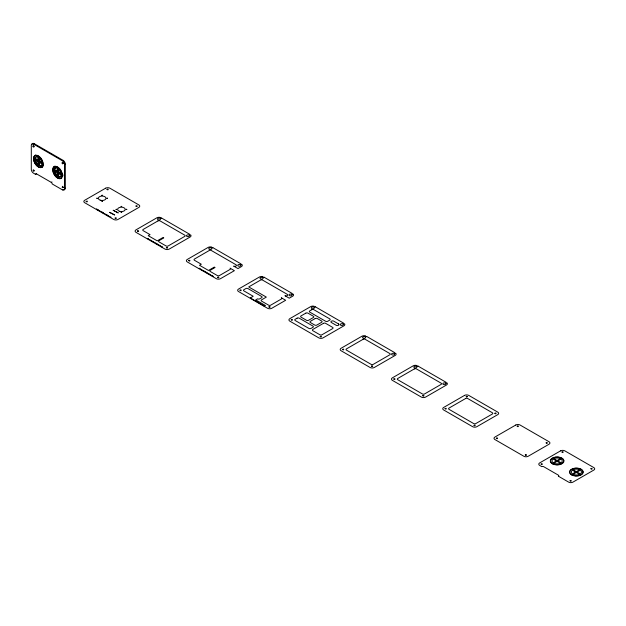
<?xml version="1.0" encoding="UTF-8"?>
<svg xmlns="http://www.w3.org/2000/svg" width="626" height="626" viewBox="0 0 626 626"><rect width="100%" height="100%" fill="white"/><g stroke="black" fill="none" stroke-linecap="round" stroke-linejoin="round"><path stroke-width="0.94" d="M34.766 158.941L35.486 158.527L38.632 160.35L37.912 160.765L34.766 158.941L34.837 158.323A5.086 2.934 60 0 1 37.38 156.86L38.671 156.688M35.486 158.527L35.557 157.909A5.086 2.934 60 0 1 37.231 156.359M54 170.053L54.079 169.435A5.086 2.934 60 0 1 56.622 167.964L57.193 168.206L57.193 171.845L54 170.053L54.798 169.02A5.086 2.934 60 0 1 57.342 167.549M62.608 162.4L63.508 163.519M61.105 174.983L61.027 175.593A5.086 2.934 60 0 1 58.484 177.064L57.913 176.822L57.913 173.183L61.105 174.983L61.817 174.568M33.71 145.568L34.18 146.766M37.912 160.765L37.951 157.103M36.363 173.715A1.268 0.736 60 0 0 36.331 173.965L35.619 174.388L33.46 173.136A3.052 1.761 60 0 1 31.3 169.403L31.3 145.318A3.052 1.761 60 0 1 33.46 144.066L34.18 143.651L63.124 160.366A3.052 1.761 60 0 1 65.284 164.106L65.284 188.191A3.052 1.761 60 0 1 63.406 189.576M35.557 160.06A5.086 2.934 60 0 0 38.1 164.466L38.671 164.881L37.951 165.295L37.38 164.881A5.086 2.934 60 0 1 34.837 160.475L34.766 159.771L37.912 161.594L39.391 160.741L39.391 157.103M37.951 165.295L37.951 161.657L39.43 160.804L42.584 162.627L41.864 163.042L38.71 161.218L38.671 157.517L39.242 157.932A5.086 2.934 60 0 1 41.785 162.337L41.864 163.042M38.671 162.071L39.43 161.633L39.391 165.295L38.671 165.71L38.71 162.056L41.864 163.871L41.785 164.489A5.086 2.934 60 0 1 39.242 165.953L38.671 165.71M33.46 144.066L62.404 160.78L63.124 160.366M35.619 174.388A1.268 0.736 60 0 1 36.511 173.864L51.262 182.377A1.268 0.736 60 0 1 52.161 183.934L62.404 189.85A3.052 1.761 60 0 0 64.564 188.606L64.564 164.521L65.284 164.106M54 170.882L57.154 172.698L57.193 176.407L56.622 175.992A5.086 2.934 60 0 1 54.079 171.587L54 170.882L54.72 170.468L54.798 171.172A5.086 2.934 60 0 0 57.342 175.577M57.936 172.299L58.672 171.915L61.817 173.731L61.105 174.145L57.952 172.33L57.913 168.629L58.484 169.043A5.086 2.934 60 0 1 61.027 173.449L61.105 174.145M57.913 176.822L59.204 176.649A5.086 2.934 60 0 0 60.816 176.509M51.262 182.377L51.981 181.963M62.404 189.85L63.124 189.435M64.564 188.606L65.284 188.191M62.858 186.251C63.265 189.944 60.62 185.304 63.508 187.604M39.391 165.295L39.962 165.538A5.086 2.934 60 0 0 41.574 165.397M54.72 169.638L57.083 171M34.18 170.851L33.64 169.92M62.788 163.057C60.73 161.438 63.249 165.6 62.749 163.081M58.672 171.915L58.633 169.122M33.843 170.429C34.211 173.019 31.863 168.762 33.796 170.452M58.633 172.768L58.633 176.407M62.404 160.78A3.052 1.761 60 0 1 64.564 164.521M32.09 144.301A3.052 1.761 60 0 1 34.18 143.651M42.466 166.939A6.863 3.967 60 0 1 40.291 167.134M34.344 156.836A6.863 3.967 60 0 1 35.596 155.045M61.708 178.05A6.863 3.967 60 0 1 59.533 178.238M53.586 167.94A6.863 3.967 60 0 1 54.838 166.156M61.747 175.178A5.086 2.934 60 0 1 61.387 175.976M53.758 168.097A6.612 3.819 60 0 1 54.227 167.064M62.944 174.803A6.612 3.819 60 0 1 62.788 176.102M43.546 164.998A6.612 3.819 60 0 1 40.244 166.907M494.853 413.301C496.16 415.03 496.848 411.892 494.853 413.301M32.935 146.101C33.35 148.761 34.782 145.514 32.935 146.101M467.411 396.641C465.838 398.269 465.642 395.108 467.411 396.641M86.153 201.384C87.264 203.16 88.282 200.07 86.153 201.384M96.803 198.231L97.374 198.278L96.803 198.231M96.529 209.139L97.03 209.178L96.561 209.1M97.789 209.866L98.29 209.906L97.789 209.866M101.889 195.296L102.468 195.335L101.889 195.296M99.049 210.594L99.55 210.633L99.072 210.555M101.889 201.173L102.468 201.212L101.889 201.173M100.309 211.322L100.802 211.392L100.371 211.252M101.569 212.042L102.069 212.081L101.569 212.042M107.007 189.342C108.126 191.118 109.143 188.027 107.007 189.342M102.828 212.77L103.329 212.809L102.828 212.77M106.976 198.231L107.555 198.278L106.976 198.231M104.08 213.497L104.581 213.536L104.08 213.497M105.34 214.225L105.841 214.264L105.371 214.194M106.6 214.953L107.101 214.992L106.6 214.953M107.86 215.68L108.361 215.72L107.883 215.641M109.628 212.386L114.675 214.992L109.667 212.339M109.12 216.408L109.613 216.479L109.182 216.338M110.379 217.136L110.88 217.167L110.379 217.136M113.22 210.313L118.275 212.918L113.259 210.258M116.045 209.342L116.616 209.381L116.045 209.342M115.098 218.098C116.217 219.875 117.234 216.784 115.098 218.098M121.131 206.4L121.702 206.447L121.131 206.4M121.131 212.277L121.702 212.324L121.131 212.277M126.217 209.342L126.796 209.381L126.217 209.342M135.959 206.056C137.071 207.832 138.088 204.741 135.959 206.056M137.423 230.978C138.534 232.762 139.551 229.672 137.423 230.978M147.806 238.741L148.307 238.78L147.806 238.741M149.066 239.468L149.559 239.508L149.09 239.429M150.318 240.196L150.819 240.235L150.318 240.196M151.578 240.924L152.079 240.955L151.609 240.885M152.838 241.644L153.339 241.683L152.838 241.644M154.098 242.372L154.599 242.411L154.098 242.372M155.358 243.099L155.858 243.138L155.358 243.099M156.617 243.827L157.118 243.866L156.617 243.827M157.877 244.555L158.37 244.594L157.901 244.516M159.129 245.282L159.63 245.322L159.129 245.282M160.389 246.01L160.89 246.049L160.42 245.971M161.649 246.738L162.15 246.769L161.649 246.738M166.375 247.693C167.486 249.477 168.504 246.386 166.375 247.693M188.692 260.58C189.811 262.364 190.828 259.274 188.692 260.58M199.076 268.343L199.577 268.382L199.076 268.343M200.336 269.07L200.836 269.11L200.359 269.031M201.595 269.798L202.096 269.837L201.619 269.759M202.855 270.526L203.356 270.557L202.855 270.526M204.115 271.246L204.608 271.285L204.139 271.214M205.367 271.974L205.868 272.013L205.367 271.974M206.627 272.701L207.128 272.74L206.627 272.701M207.887 273.429L208.388 273.468L207.887 273.429M209.147 274.157L209.647 274.196L209.17 274.118M210.406 274.884L210.907 274.924L210.43 274.845M211.666 275.612L212.167 275.643L211.666 275.612M212.926 276.34L213.419 276.371L212.95 276.301M217.645 277.295C218.756 279.079 219.781 275.988 217.645 277.295M239.969 290.182C241.08 291.966 242.098 288.876 239.969 290.182M250.345 297.945L264.258 306.083L265.518 305.558L255.721 299.901L257.607 298.813A1.526 0.884 0 0 0 259.767 298.813L261.652 297.726A1.526 0.884 0 0 0 261.652 296.474L247.99 288.586A1.526 0.884 0 0 0 245.83 288.586L243.944 289.674A1.526 0.884 0 0 0 243.944 290.926L253.201 296.27L250.345 297.945M268.922 306.897C270.033 308.681 271.05 305.59 268.922 306.897M291.239 319.784C292.35 321.568 293.375 318.477 291.239 319.784M320.191 336.498C321.302 338.283 322.32 335.192 320.191 336.498M342.516 349.386C343.627 351.17 344.644 348.079 342.516 349.386M371.461 366.1C372.58 367.885 373.597 364.794 371.461 366.1M393.785 378.988C394.896 380.772 395.914 377.681 393.785 378.988M422.738 395.702C423.849 397.487 424.866 394.396 422.738 395.702M445.055 408.59C446.174 410.374 447.191 407.283 445.055 408.59M474.007 425.304C475.118 427.088 476.136 423.998 474.007 425.304M496.332 438.192C497.443 439.976 498.46 436.885 496.332 438.192M517.186 426.149C518.305 427.934 519.322 424.843 517.186 426.149M525.277 454.906C526.396 456.69 527.413 453.6 525.277 454.906M541.107 464.046C542.218 465.83 543.235 462.731 541.107 464.046M546.138 442.864C547.249 444.648 548.266 441.557 546.138 442.864M556.365 460.916L553.212 462.778L552.719 462.411A5.086 2.934 0 0 1 552.719 459.468L553.212 459.101L556.365 460.916M557.883 460.939L561.029 462.778L561.53 462.411A5.086 2.934 0 0 0 561.53 459.468L561.029 459.101L557.883 460.939M561.96 452.003C563.071 453.787 564.096 450.689 561.96 452.003M570.051 480.76C571.17 482.544 572.187 479.446 570.051 480.76M575.607 472.027L572.454 473.89L571.961 473.514A5.086 2.934 0 0 1 571.961 470.58L572.454 470.204L575.607 472.027M577.125 472.051L580.271 473.89L580.772 473.514A5.086 2.934 0 0 0 580.772 470.58L580.271 470.204L577.125 472.051M590.913 468.717C592.024 470.502 593.041 467.403 590.913 468.717M161.539 218.012L160.397 218.677A1.526 0.884 0 0 1 159.247 219.922A1.526 0.884 0 0 1 157.509 218.928A1.526 0.884 0 0 1 159.669 218.255L160.452 217.496A3.052 1.761 0 0 0 156.86 217.809L135.999 229.852A3.052 1.761 0 0 0 135.999 232.34L164.951 249.054A3.052 1.761 0 0 0 169.27 249.054L190.124 237.011A3.052 1.761 0 0 0 190.664 234.938L189.349 235.392A1.526 0.884 0 0 1 188.191 236.636A1.526 0.884 0 0 1 186.462 235.642A1.526 0.884 0 0 1 188.622 234.969L189.764 234.312L161.539 218.012M212.809 247.614L211.666 248.279A1.526 0.884 0 0 1 210.516 249.524A1.526 0.884 0 0 1 208.779 248.522A1.526 0.884 0 0 1 210.946 247.857L211.729 247.098A3.052 1.761 0 0 0 208.129 247.411L187.276 259.454A3.052 1.761 0 0 0 187.276 261.942L216.228 278.656A3.052 1.761 0 0 0 220.54 278.656L234.382 270.667L230.071 268.171A1.526 0.884 0 0 1 230.071 269.415L219.46 275.542A1.526 0.884 0 0 1 217.3 275.542L210.289 271.496A1.526 0.884 0 0 1 210.289 270.252L215.054 267.498L214.335 267.083L208.489 270.455L199.498 265.267L201.298 264.227L194.467 260.283A1.526 0.884 0 0 1 194.467 259.039L209.209 250.525A1.526 0.884 0 0 1 211.369 250.525L236.002 264.743A1.526 0.884 0 0 1 236.135 265.909A3.466 2.003 0 0 1 235.673 266.175A1.526 0.884 0 0 1 233.67 266.097L237.982 268.585L241.401 266.613A3.052 1.761 0 0 0 241.933 264.54L240.619 264.994A1.526 0.884 0 0 1 239.468 266.238A1.526 0.884 0 0 1 237.731 265.236A1.526 0.884 0 0 1 239.899 264.571L241.041 263.914L212.809 247.614M264.078 277.216L262.943 277.881A1.526 0.884 0 0 1 261.785 279.126A1.526 0.884 0 0 1 260.056 278.124A1.526 0.884 0 0 1 262.216 277.459L262.998 276.7A3.052 1.761 0 0 0 259.407 277.013L238.545 289.055A3.052 1.761 0 0 0 238.545 291.544L267.498 308.258A3.052 1.761 0 0 0 271.809 308.258L285.659 300.269L281.34 297.773A1.526 0.884 0 0 1 281.34 299.017L270.737 305.144A1.526 0.884 0 0 1 268.577 305.144L261.566 301.098A1.526 0.884 0 0 1 261.566 299.854L266.332 297.1L248.71 286.927L260.486 280.127A1.526 0.884 0 0 1 262.638 280.127L287.279 294.345A1.526 0.884 0 0 1 287.404 295.511A3.466 2.003 0 0 1 286.951 295.777A1.526 0.884 0 0 1 284.94 295.699L289.251 298.187L292.671 296.215A3.052 1.761 0 0 0 293.203 294.142L291.888 294.596A1.526 0.884 0 0 1 290.738 295.84A1.526 0.884 0 0 1 289.001 294.838A1.526 0.884 0 0 1 291.168 294.173L292.311 293.516L264.078 277.216M315.355 306.818L314.213 307.483A1.526 0.884 0 0 1 313.063 308.728A1.526 0.884 0 0 1 311.325 307.726A1.526 0.884 0 0 1 313.493 307.061L314.275 306.302A3.052 1.761 0 0 0 310.676 306.615L289.822 318.657A3.052 1.761 0 0 0 289.822 321.146L318.767 337.86A3.052 1.761 0 0 0 323.086 337.86L343.94 325.817A3.052 1.761 0 0 0 344.48 323.744L343.165 324.198A1.526 0.884 0 0 1 342.007 325.442A1.526 0.884 0 0 1 340.278 324.44A1.526 0.884 0 0 1 342.438 323.775L343.58 323.118L315.355 306.818M366.625 336.42L365.482 337.085A1.526 0.884 0 0 1 364.332 338.33A1.526 0.884 0 0 1 362.595 337.328A1.526 0.884 0 0 1 364.762 336.663L365.545 335.904A3.052 1.761 0 0 0 361.953 336.217L341.092 348.259A3.052 1.761 0 0 0 341.092 350.748L370.044 367.462A3.052 1.761 0 0 0 374.356 367.462L395.217 355.419A3.052 1.761 0 0 0 395.749 353.346L394.435 353.8A1.526 0.884 0 0 1 393.284 355.044A1.526 0.884 0 0 1 391.547 354.042A1.526 0.884 0 0 1 393.715 353.377L394.857 352.72L366.625 336.42M417.894 366.022L416.76 366.687A1.526 0.884 0 0 1 415.601 367.931A1.526 0.884 0 0 1 413.872 366.93A1.526 0.884 0 0 1 416.032 366.265L416.814 365.506A3.052 1.761 0 0 0 413.223 365.819L392.361 377.861A3.052 1.761 0 0 0 392.361 380.35L421.314 397.064A3.052 1.761 0 0 0 425.633 397.064L446.487 385.021A3.052 1.761 0 0 0 447.019 382.948L445.712 383.402A1.526 0.884 0 0 1 444.554 384.646A1.526 0.884 0 0 1 442.825 383.644A1.526 0.884 0 0 1 444.984 382.979L446.127 382.322L417.894 366.022M105.591 188.207L84.729 200.25A3.052 1.761 0 0 0 84.729 202.738L113.682 219.452A3.052 1.761 0 0 0 117.993 219.452L138.855 207.409A3.052 1.761 0 0 0 138.855 204.921L109.902 188.207A3.052 1.761 0 0 0 105.591 188.207M157.94 220.923L143.197 229.437A1.526 0.884 0 0 0 143.197 230.681L150.029 234.625L148.229 235.666L157.22 240.853L163.065 237.481L163.785 237.896L159.02 240.65A1.526 0.884 0 0 0 159.02 241.894L166.031 245.94A1.526 0.884 0 0 0 168.191 245.94L184.733 236.393A1.526 0.884 0 0 0 184.733 235.141L160.099 220.923A1.526 0.884 0 0 0 157.94 220.923M297.1 318.188L295.214 319.276A1.526 0.884 0 0 0 295.214 320.528L308.876 328.415A1.526 0.884 0 0 0 311.036 328.415L312.922 327.328A1.526 0.884 0 0 0 312.922 326.076L299.259 318.188A1.526 0.884 0 0 0 297.1 318.188M305.824 313.156L301.059 315.903A1.526 0.884 0 0 0 301.059 317.147L306.45 320.262A1.526 0.884 0 0 0 308.61 320.262L313.376 317.515A1.526 0.884 0 0 0 313.376 316.271L307.984 313.156A1.526 0.884 0 0 0 305.824 313.156M311.756 309.729L309.776 310.872A1.526 0.884 0 0 0 309.776 312.116L325.59 321.248A1.526 0.884 0 0 0 327.75 321.248L329.73 320.105A1.526 0.884 0 0 0 329.73 318.861L313.916 309.729A1.526 0.884 0 0 0 311.756 309.729M315.175 318.556L310.41 321.302A1.526 0.884 0 0 0 310.41 322.546L314.721 325.043A1.526 0.884 0 0 0 316.881 325.043L321.647 322.288A1.526 0.884 0 0 0 321.647 321.044L317.327 318.556A1.526 0.884 0 0 0 315.175 318.556M323.446 323.329L312.836 329.456A1.526 0.884 0 0 0 312.836 330.7L319.847 334.746A1.526 0.884 0 0 0 322.007 334.746L332.617 328.619A1.526 0.884 0 0 0 332.617 327.375L325.606 323.329A1.526 0.884 0 0 0 323.446 323.329M363.025 339.331L346.483 348.878A1.526 0.884 0 0 0 346.483 350.13L371.124 364.348A1.526 0.884 0 0 0 373.276 364.348L389.818 354.801A1.526 0.884 0 0 0 389.818 353.549L365.185 339.331A1.526 0.884 0 0 0 363.025 339.331M414.302 368.933L397.76 378.48A1.526 0.884 0 0 0 397.76 379.732L422.393 393.95A1.526 0.884 0 0 0 424.553 393.95L441.095 384.403A1.526 0.884 0 0 0 441.095 383.151L416.462 368.933A1.526 0.884 0 0 0 414.302 368.933M464.492 395.421L443.638 407.463A3.052 1.761 0 0 0 443.638 409.952L472.583 426.666A3.052 1.761 0 0 0 476.902 426.666L497.764 414.623A3.052 1.761 0 0 0 497.764 412.135L468.811 395.421A3.052 1.761 0 0 0 464.492 395.421M465.572 398.535L449.03 408.082A1.526 0.884 0 0 0 449.03 409.334L473.663 423.552A1.526 0.884 0 0 0 475.823 423.552L492.365 414.005A1.526 0.884 0 0 0 492.365 412.753L467.732 398.535A1.526 0.884 0 0 0 465.572 398.535M515.769 425.023L494.908 437.065A3.052 1.761 0 0 0 494.908 439.554L523.86 456.268A3.052 1.761 0 0 0 528.172 456.268L549.033 444.225A3.052 1.761 0 0 0 549.033 441.737L520.081 425.023A3.052 1.761 0 0 0 515.769 425.023M560.544 450.869L539.682 462.911A3.052 1.761 0 0 0 539.682 465.408L541.842 466.652A1.268 0.736 0 0 1 543.634 466.652L558.384 475.165A1.268 0.736 0 0 1 558.384 476.198L568.635 482.122A3.052 1.761 0 0 0 572.947 482.122L593.808 470.079A3.052 1.761 0 0 0 593.808 467.583L564.855 450.869A3.052 1.761 0 0 0 560.544 450.869M560.317 458.686L557.085 460.501L553.932 458.686L554.581 458.396A5.086 2.934 0 0 1 559.667 458.396L560.317 458.686M557.085 461.378L553.932 463.193L554.581 463.483A5.086 2.934 0 0 0 559.667 463.483L560.317 463.193L557.085 461.378M579.551 469.79L576.327 471.613L573.173 469.79L573.823 469.508A5.086 2.934 0 0 1 578.909 469.508L579.551 469.79M576.327 472.489L573.173 474.305L573.823 474.594A5.086 2.934 0 0 0 578.909 474.594L579.551 474.305L576.327 472.489M338.549 323.947L333.681 321.138A1.526 0.884 0 0 0 331.678 321.068A3.466 2.003 0 0 0 331.35 321.248A1.526 0.884 0 0 0 331.35 322.492L336.209 325.301A1.526 0.884 0 0 0 338.22 325.379A3.466 2.003 0 0 0 338.682 325.113A1.526 0.884 0 0 0 338.549 323.947M552.273 463.741A6.863 3.967 0 0 0 563.76 461.965A6.863 3.967 0 0 0 555.348 457.113A6.863 3.967 0 0 0 552.273 463.741M571.507 474.852A6.863 3.967 0 0 0 582.994 473.076A6.863 3.967 0 0 0 574.59 468.217A6.863 3.967 0 0 0 571.507 474.852M573.056 475.353A6.612 3.819 0 0 0 582.978 472.051A6.612 3.819 0 0 0 573.056 468.741A6.612 3.819 0 0 0 573.056 475.353M552.445 463.639A6.612 3.819 0 0 0 563.51 461.925A6.612 3.819 0 0 0 555.411 457.254A6.612 3.819 0 0 0 552.445 463.639M119.503 211.291A3.811 2.199 0 0 0 125.223 209.381A3.811 2.199 0 0 0 119.503 207.48A3.811 2.199 0 0 0 119.503 211.291M100.262 200.187A3.811 2.199 0 0 0 105.99 198.278A3.811 2.199 0 0 0 100.262 196.368A3.811 2.199 0 0 0 100.262 200.187M33.46 158.605A6.863 3.967 60 0 0 40.737 167.666A6.863 3.967 60 0 0 40.737 157.955A6.863 3.967 60 0 0 33.46 158.605M52.701 169.709A6.863 3.967 60 0 0 59.979 178.77A6.863 3.967 60 0 0 59.979 169.059A6.863 3.967 60 0 0 52.701 169.709M52.881 169.818A6.612 3.819 60 0 0 59.893 178.543A6.612 3.819 60 0 0 59.893 169.192A6.612 3.819 60 0 0 52.881 169.818M33.64 158.707A6.612 3.819 60 0 0 40.651 167.432A6.612 3.819 60 0 0 40.651 158.081A6.612 3.819 60 0 0 33.64 158.707"/></g></svg>
